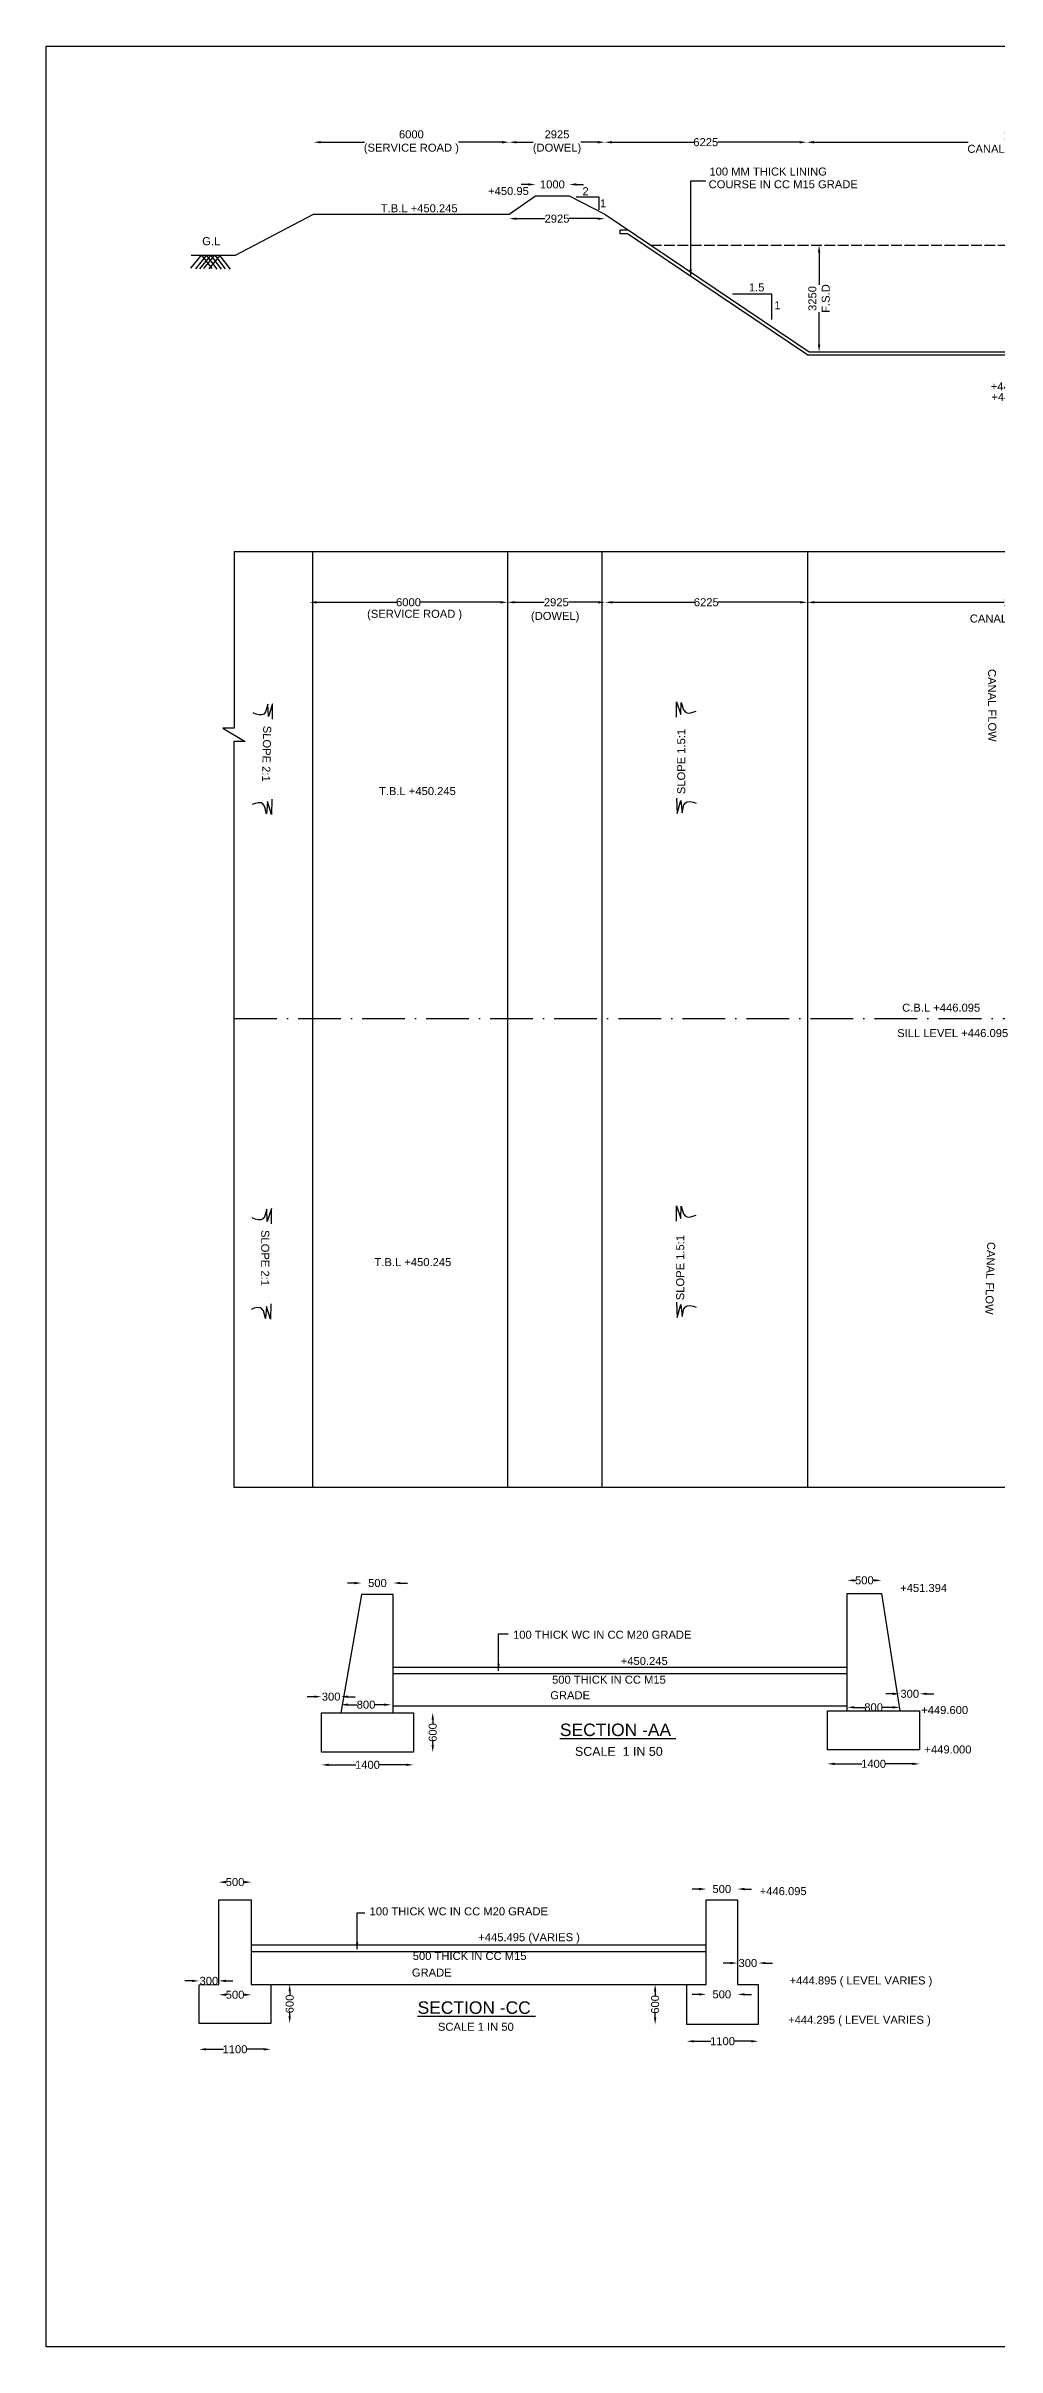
# Model space of a CAD drawing. Header units: millimetres. Extents: x 5124 to 2149775, y 2311 to 45661878.
# Drawn here: x 2069937 to 2096658, y 45597169 to 45661878 of the extents above; entities that cross this region are included whole.
import ezdxf

# ---------------------------------------------------------------- set-up
doc = ezdxf.new("R2010")
doc.units = ezdxf.units.MM
doc.header["$MEASUREMENT"] = 0
doc.linetypes.add('ACAD_ISO02W100', pattern=[15, 12, -3])
doc.linetypes.add('ACAD_ISO10W100', pattern=[18, 12, -3, 0, -3])
for name, color, linetype in [('DIMENSIONS', 7, 'Continuous'), ('DRAWING', 2, 'Continuous'), ('TEXT', 7, 'Continuous')]:
    doc.layers.add(name, color=color, linetype=linetype)
doc.styles.get("Standard").update_dxf_attribs({"font": 'arial.ttf', "height": 225})
doc.dimstyles.get("Standard").update_dxf_attribs({"dimtxt": 225, "dimasz": 200, "dimexe": 0.18, "dimexo": 0.0625, "dimgap": 0.09, "dimtad": 0, "dimdec": 0, "dimzin": 0, "dimdsep": 46, "dimtxsty": 'Standard', "dimcen": 0.09, "dimse1": 1, "dimse2": 1, "dimadec": 0, "dimazin": 0, "dimtfac": 1, "dimtdec": 0, "dimtofl": 0, "dimtmove": 0, "dimatfit": 3, "dimfxl": 1, "dimtolj": 1, "dimtzin": 0, "dimarcsym": 0})

# ---------------------------------------------------------------- blocks, each defined once
blk = doc.blocks.new('*D54')
at = {"layer": 'Defpoints', "color": 0, "transparency": 16777216}
for p in [(2082951, 45659173), (2077455, 45657150), (2082951, 45657150)]:
    blk.add_point(p, dxfattribs=at)
at = {"layer": 'DIMENSIONS', "color": 0, "lineweight": -2, "transparency": 16777216}
for p, q in [((2077655, 45659173), (2078882, 45659173)), ((2082751, 45659173), (2081524, 45659173))]:
    blk.add_line(p, q, dxfattribs=at)
at = {"layer": 'DIMENSIONS', "color": 0, "transparency": 16777216}
for points in [[(2077655, 45659206), (2077655, 45659139), (2077455, 45659173)], [(2082751, 45659206), (2082751, 45659139), (2082951, 45659173)]]:
    blk.add_solid(points, dxfattribs=at)
at = {"layer": 'DIMENSIONS', "color": 0, "transparency": 16777216, "insert": (2080203, 45659173), "char_height": 225, "attachment_point": 5}
blk.add_mtext('\\A1;6000\\P(SERVICE ROAD )', dxfattribs=at)
blk = doc.blocks.new('*D55')
at = {"layer": 'Defpoints', "color": 0, "transparency": 16777216}
for p in [(2085639, 45659173), (2082951, 45657150), (2085639, 45657152)]:
    blk.add_point(p, dxfattribs=at)
at = {"layer": 'DIMENSIONS', "color": 0, "lineweight": -2, "transparency": 16777216}
for p, q in [((2083151, 45659173), (2083629, 45659173)), ((2085439, 45659173), (2084961, 45659173))]:
    blk.add_line(p, q, dxfattribs=at)
at = {"layer": 'DIMENSIONS', "color": 0, "transparency": 16777216}
for points in [[(2083151, 45659206), (2083151, 45659139), (2082951, 45659173)], [(2085439, 45659206), (2085439, 45659139), (2085639, 45659173)]]:
    blk.add_solid(points, dxfattribs=at)
at = {"layer": 'DIMENSIONS', "color": 0, "transparency": 16777216, "insert": (2084295, 45659173), "char_height": 225, "attachment_point": 5}
blk.add_mtext('\\A1;2925\\P(DOWEL) ', dxfattribs=at)
blk = doc.blocks.new('*D56')
at = {"layer": 'Defpoints', "color": 0, "transparency": 16777216}
for p in [(2085639, 45659173), (2091314, 45659173), (2091314, 45659173)]:
    blk.add_point(p, dxfattribs=at)
at = {"layer": 'DIMENSIONS', "color": 0, "lineweight": -2, "transparency": 16777216}
for p, q in [((2085839, 45659173), (2088139, 45659173)), ((2091114, 45659173), (2088814, 45659173))]:
    blk.add_line(p, q, dxfattribs=at)
at = {"layer": 'DIMENSIONS', "color": 0, "transparency": 16777216}
for points in [[(2085839, 45659206), (2085839, 45659139), (2085639, 45659173)], [(2091114, 45659206), (2091114, 45659139), (2091314, 45659173)]]:
    blk.add_solid(points, dxfattribs=at)
at = {"layer": 'DIMENSIONS', "color": 0, "transparency": 16777216, "insert": (2088476, 45659173), "char_height": 225, "attachment_point": 5}
blk.add_mtext('\\A1;6225', dxfattribs=at)
blk = doc.blocks.new('*D57')
at = {"layer": 'Defpoints', "color": 0, "transparency": 16777216}
for p in [(2091314, 45659173), (2103239, 45659173), (2103239, 45659173)]:
    blk.add_point(p, dxfattribs=at)
at = {"layer": 'DIMENSIONS', "color": 0, "lineweight": -2, "transparency": 16777216}
for p, q in [((2091514, 45659173), (2095848, 45659173)), ((2103039, 45659173), (2098706, 45659173))]:
    blk.add_line(p, q, dxfattribs=at)
at = {"layer": 'DIMENSIONS', "color": 0, "transparency": 16777216}
for points in [[(2091514, 45659206), (2091514, 45659139), (2091314, 45659173)], [(2103039, 45659206), (2103039, 45659139), (2103239, 45659173)]]:
    blk.add_solid(points, dxfattribs=at)
at = {"layer": 'DIMENSIONS', "color": 0, "transparency": 16777216, "insert": (2097277, 45659173), "char_height": 225, "attachment_point": 5}
blk.add_mtext('\\A1;13000 \\PCANAL BED WIDTH ', dxfattribs=at)
blk = doc.blocks.new('*D63')
at = {"layer": 'Defpoints', "color": 0, "transparency": 16777216}
for p in [(2084638, 45657985), (2083692, 45657661), (2084638, 45657661)]:
    blk.add_point(p, dxfattribs=at)
at = {"layer": 'DIMENSIONS', "color": 0, "lineweight": -2, "transparency": 16777216}
for p, q in [((2083492, 45657985), (2083292, 45657985)), ((2084838, 45657985), (2085038, 45657985))]:
    blk.add_line(p, q, dxfattribs=at)
at = {"layer": 'DIMENSIONS', "color": 0, "transparency": 16777216}
for points in [[(2083492, 45658018), (2083492, 45657952), (2083692, 45657985)], [(2084838, 45658018), (2084838, 45657952), (2084638, 45657985)]]:
    blk.add_solid(points, dxfattribs=at)
at = {"layer": 'DIMENSIONS', "color": 0, "transparency": 16777216, "insert": (2084165, 45657985), "char_height": 225, "attachment_point": 5}
blk.add_mtext('\\A1;1000', dxfattribs=at)
blk = doc.blocks.new('*D64')
at = {"layer": 'Defpoints', "color": 0, "transparency": 16777216}
for p in [(2082951, 45657150), (2085639, 45657152), (2085639, 45657023)]:
    blk.add_point(p, dxfattribs=at)
at = {"layer": 'DIMENSIONS', "color": 0, "lineweight": -2, "transparency": 16777216}
for p, q in [((2083151, 45657023), (2083956, 45657023)), ((2085439, 45657023), (2084633, 45657023))]:
    blk.add_line(p, q, dxfattribs=at)
at = {"layer": 'DIMENSIONS', "color": 0, "transparency": 16777216}
for points in [[(2083151, 45657056), (2083151, 45656989), (2082951, 45657023)], [(2085439, 45657056), (2085439, 45656989), (2085639, 45657023)]]:
    blk.add_solid(points, dxfattribs=at)
at = {"layer": 'DIMENSIONS', "color": 0, "transparency": 16777216, "insert": (2084295, 45657023), "char_height": 225, "attachment_point": 5}
blk.add_mtext('\\A1;2925', dxfattribs=at)
blk = doc.blocks.new('*D65')
at = {"layer": 'Defpoints', "color": 0, "transparency": 16777216}
for p in [(2091714, 45656279), (2091660, 45653278), (2091714, 45653278)]:
    blk.add_point(p, dxfattribs=at)
at = {"layer": 'DIMENSIONS', "color": 0, "lineweight": -2, "transparency": 16777216}
for p, q in [((2091660, 45656079), (2091660, 45655159)), ((2091660, 45653478), (2091660, 45654398))]:
    blk.add_line(p, q, dxfattribs=at)
at = {"layer": 'DIMENSIONS', "color": 0, "transparency": 16777216}
for points in [[(2091626, 45656079), (2091693, 45656079), (2091660, 45656279)], [(2091626, 45653478), (2091693, 45653478), (2091660, 45653278)]]:
    blk.add_solid(points, dxfattribs=at)
at = {"layer": 'DIMENSIONS', "color": 0, "transparency": 16777216, "insert": (2091660, 45654778), "char_height": 225, "attachment_point": 5, "rotation": 90}
blk.add_mtext('\\A1;3250\\PF.S.D ', dxfattribs=at)
blk = doc.blocks.new('*D74')
at = {"layer": 'Defpoints', "color": 0, "transparency": 16777216}
for p in [(2077338, 45646027), (2082905, 45646234), (2082905, 45646027)]:
    blk.add_point(p, dxfattribs=at)
at = {"layer": 'DIMENSIONS', "color": 0, "lineweight": -2, "transparency": 16777216}
for p, q in [((2077538, 45646234), (2079785, 45646234)), ((2082705, 45646234), (2080458, 45646234))]:
    blk.add_line(p, q, dxfattribs=at)
at = {"layer": 'DIMENSIONS', "color": 0, "transparency": 16777216}
for points in [[(2077538, 45646267), (2077538, 45646200), (2077338, 45646234)], [(2082705, 45646267), (2082705, 45646200), (2082905, 45646234)]]:
    blk.add_solid(points, dxfattribs=at)
at = {"layer": 'DIMENSIONS', "color": 0, "transparency": 16777216, "insert": (2080122, 45646234), "char_height": 225, "attachment_point": 5}
blk.add_mtext('\\A1;6000', dxfattribs=at)
blk = doc.blocks.new('*D75')
at = {"layer": 'Defpoints', "color": 0, "transparency": 16777216}
for p in [(2082905, 45646234), (2085646, 45646234), (2085646, 45646234)]:
    blk.add_point(p, dxfattribs=at)
at = {"layer": 'DIMENSIONS', "color": 0, "lineweight": -2, "transparency": 16777216}
for p, q in [((2083105, 45646234), (2083937, 45646234)), ((2085446, 45646234), (2084615, 45646234))]:
    blk.add_line(p, q, dxfattribs=at)
at = {"layer": 'DIMENSIONS', "color": 0, "transparency": 16777216}
for points in [[(2083105, 45646267), (2083105, 45646200), (2082905, 45646234)], [(2085446, 45646267), (2085446, 45646200), (2085646, 45646234)]]:
    blk.add_solid(points, dxfattribs=at)
at = {"layer": 'DIMENSIONS', "color": 0, "transparency": 16777216, "insert": (2084276, 45646234), "char_height": 225, "attachment_point": 5}
blk.add_mtext('\\A1;2925', dxfattribs=at)
blk = doc.blocks.new('*D76')
at = {"layer": 'Defpoints', "color": 0, "transparency": 16777216}
for p in [(2085646, 45646234), (2091333, 45646234), (2091333, 45646234)]:
    blk.add_point(p, dxfattribs=at)
at = {"layer": 'DIMENSIONS', "color": 0, "lineweight": -2, "transparency": 16777216}
for p, q in [((2085846, 45646234), (2088152, 45646234)), ((2091133, 45646234), (2088827, 45646234))]:
    blk.add_line(p, q, dxfattribs=at)
at = {"layer": 'DIMENSIONS', "color": 0, "transparency": 16777216}
for points in [[(2085846, 45646267), (2085846, 45646200), (2085646, 45646234)], [(2091133, 45646267), (2091133, 45646200), (2091333, 45646234)]]:
    blk.add_solid(points, dxfattribs=at)
at = {"layer": 'DIMENSIONS', "color": 0, "transparency": 16777216, "insert": (2088490, 45646234), "char_height": 225, "attachment_point": 5}
blk.add_mtext('\\A1;6225', dxfattribs=at)
blk = doc.blocks.new('*D77')
at = {"layer": 'Defpoints', "color": 0, "transparency": 16777216}
for p in [(2091333, 45646234), (2103223, 45646234), (2103223, 45646234)]:
    blk.add_point(p, dxfattribs=at)
at = {"layer": 'DIMENSIONS', "color": 0, "lineweight": -2, "transparency": 16777216}
for p, q in [((2091533, 45646234), (2096865, 45646234)), ((2103023, 45646234), (2097690, 45646234))]:
    blk.add_line(p, q, dxfattribs=at)
at = {"layer": 'DIMENSIONS', "color": 0, "transparency": 16777216}
for points in [[(2091533, 45646267), (2091533, 45646200), (2091333, 45646234)], [(2103023, 45646267), (2103023, 45646200), (2103223, 45646234)]]:
    blk.add_solid(points, dxfattribs=at)
at = {"layer": 'DIMENSIONS', "color": 0, "transparency": 16777216, "insert": (2097278, 45646234), "char_height": 225, "attachment_point": 5}
blk.add_mtext('\\A1;13000', dxfattribs=at)
blk = doc.blocks.new('*D87')
at = {"layer": 'Defpoints', "color": 0, "transparency": 16777216}
for p in [(2079695, 45618653), (2078804, 45618328), (2079695, 45618328)]:
    blk.add_point(p, dxfattribs=at)
at = {"layer": 'DIMENSIONS', "color": 0, "lineweight": -2, "transparency": 16777216}
for p, q in [((2078604, 45618653), (2078404, 45618653)), ((2079895, 45618653), (2080095, 45618653))]:
    blk.add_line(p, q, dxfattribs=at)
at = {"layer": 'DIMENSIONS', "color": 0, "transparency": 16777216}
for points in [[(2078604, 45618686), (2078604, 45618619), (2078804, 45618653)], [(2079895, 45618686), (2079895, 45618619), (2079695, 45618653)]]:
    blk.add_solid(points, dxfattribs=at)
at = {"layer": 'DIMENSIONS', "color": 0, "transparency": 16777216, "insert": (2079250, 45618653), "char_height": 225, "attachment_point": 5}
blk.add_mtext('\\A1;500', dxfattribs=at)
blk = doc.blocks.new('*D88')
at = {"layer": 'Defpoints', "color": 0, "transparency": 16777216}
for p in [(2078220, 45615457), (2077676, 45615006), (2078220, 45615006)]:
    blk.add_point(p, dxfattribs=at)
at = {"layer": 'DIMENSIONS', "color": 0, "lineweight": -2, "transparency": 16777216}
for p, q in [((2077476, 45615457), (2077276, 45615457)), ((2078420, 45615457), (2078620, 45615457))]:
    blk.add_line(p, q, dxfattribs=at)
at = {"layer": 'DIMENSIONS', "color": 0, "transparency": 16777216}
for points in [[(2077476, 45615490), (2077476, 45615424), (2077676, 45615457)], [(2078420, 45615490), (2078420, 45615424), (2078220, 45615457)]]:
    blk.add_solid(points, dxfattribs=at)
at = {"layer": 'DIMENSIONS', "color": 0, "transparency": 16777216, "insert": (2077948, 45615457), "char_height": 225, "attachment_point": 5}
blk.add_mtext('\\A1;300', dxfattribs=at)
blk = doc.blocks.new('*D89')
at = {"layer": 'Defpoints', "color": 0, "transparency": 16777216}
for p in [(2079638, 45615231), (2078220, 45615006), (2079638, 45615006)]:
    blk.add_point(p, dxfattribs=at)
at = {"layer": 'DIMENSIONS', "color": 0, "lineweight": -2, "transparency": 16777216}
for p, q in [((2078420, 45615231), (2078681, 45615231)), ((2079438, 45615231), (2079177, 45615231))]:
    blk.add_line(p, q, dxfattribs=at)
at = {"layer": 'DIMENSIONS', "color": 0, "transparency": 16777216}
for points in [[(2078420, 45615264), (2078420, 45615198), (2078220, 45615231)], [(2079438, 45615264), (2079438, 45615198), (2079638, 45615231)]]:
    blk.add_solid(points, dxfattribs=at)
at = {"layer": 'DIMENSIONS', "color": 0, "transparency": 16777216, "insert": (2078929, 45615231), "char_height": 225, "attachment_point": 5}
blk.add_mtext('\\A1;800', dxfattribs=at)
blk = doc.blocks.new('*D90')
at = {"layer": 'Defpoints', "color": 0, "transparency": 16777216}
for p in [(2080261, 45615006), (2080261, 45613894), (2080803, 45613894)]:
    blk.add_point(p, dxfattribs=at)
at = {"layer": 'DIMENSIONS', "color": 0, "lineweight": -2, "transparency": 16777216}
for p, q in [((2080803, 45614806), (2080803, 45614699)), ((2080803, 45614094), (2080803, 45614201))]:
    blk.add_line(p, q, dxfattribs=at)
at = {"layer": 'DIMENSIONS', "color": 0, "transparency": 16777216}
for points in [[(2080770, 45614806), (2080837, 45614806), (2080803, 45615006)], [(2080770, 45614094), (2080837, 45614094), (2080803, 45613894)]]:
    blk.add_solid(points, dxfattribs=at)
at = {"layer": 'DIMENSIONS', "color": 0, "transparency": 16777216, "insert": (2080803, 45614450), "char_height": 225, "attachment_point": 5, "rotation": 90}
blk.add_mtext('\\A1;600', dxfattribs=at)
blk = doc.blocks.new('*D91')
at = {"layer": 'Defpoints', "color": 0, "transparency": 16777216}
for p in [(2077676, 45613894), (2080261, 45613894), (2080261, 45613540)]:
    blk.add_point(p, dxfattribs=at)
at = {"layer": 'DIMENSIONS', "color": 0, "lineweight": -2, "transparency": 16777216}
for p, q in [((2077876, 45613540), (2078644, 45613540)), ((2080061, 45613540), (2079294, 45613540))]:
    blk.add_line(p, q, dxfattribs=at)
at = {"layer": 'DIMENSIONS', "color": 0, "transparency": 16777216}
for points in [[(2077876, 45613573), (2077876, 45613507), (2077676, 45613540)], [(2080061, 45613573), (2080061, 45613507), (2080261, 45613540)]]:
    blk.add_solid(points, dxfattribs=at)
at = {"layer": 'DIMENSIONS', "color": 0, "transparency": 16777216, "insert": (2078969, 45613540), "char_height": 225, "attachment_point": 5}
blk.add_mtext('\\A1;1400', dxfattribs=at)
blk = doc.blocks.new('*D92')
at = {"layer": 'Defpoints', "color": 0, "transparency": 16777216}
for p in [(2093411, 45618728), (2092453, 45618362), (2093411, 45618362)]:
    blk.add_point(p, dxfattribs=at)
at = {"layer": 'DIMENSIONS', "color": 0, "lineweight": -2, "transparency": 16777216}
for p, q in [((2092653, 45618728), (2092684, 45618728)), ((2093211, 45618728), (2093180, 45618728))]:
    blk.add_line(p, q, dxfattribs=at)
at = {"layer": 'DIMENSIONS', "color": 0, "transparency": 16777216}
for points in [[(2092653, 45618761), (2092653, 45618695), (2092453, 45618728)], [(2093211, 45618761), (2093211, 45618695), (2093411, 45618728)]]:
    blk.add_solid(points, dxfattribs=at)
at = {"layer": 'DIMENSIONS', "color": 0, "transparency": 16777216, "insert": (2092932, 45618728), "char_height": 225, "attachment_point": 5}
blk.add_mtext('\\A1;500', dxfattribs=at)
blk = doc.blocks.new('*D93')
at = {"layer": 'Defpoints', "color": 0, "transparency": 16777216}
for p in [(2092453, 45615060), (2093931, 45615157), (2093931, 45615060)]:
    blk.add_point(p, dxfattribs=at)
at = {"layer": 'DIMENSIONS', "color": 0, "lineweight": -2, "transparency": 16777216}
for p, q in [((2092653, 45615157), (2092943, 45615157)), ((2093731, 45615157), (2093440, 45615157))]:
    blk.add_line(p, q, dxfattribs=at)
at = {"layer": 'DIMENSIONS', "color": 0, "transparency": 16777216}
for points in [[(2092653, 45615190), (2092653, 45615124), (2092453, 45615157)], [(2093731, 45615190), (2093731, 45615124), (2093931, 45615157)]]:
    blk.add_solid(points, dxfattribs=at)
at = {"layer": 'DIMENSIONS', "color": 0, "transparency": 16777216, "insert": (2093192, 45615157), "char_height": 225, "attachment_point": 5}
blk.add_mtext('\\A1;800', dxfattribs=at)
blk = doc.blocks.new('*D94')
at = {"layer": 'Defpoints', "color": 0, "transparency": 16777216}
for p in [(2094484, 45615537), (2093931, 45615060), (2094484, 45615060)]:
    blk.add_point(p, dxfattribs=at)
at = {"layer": 'DIMENSIONS', "color": 0, "lineweight": -2, "transparency": 16777216}
for p, q in [((2093731, 45615537), (2093531, 45615537)), ((2094684, 45615537), (2094884, 45615537))]:
    blk.add_line(p, q, dxfattribs=at)
at = {"layer": 'DIMENSIONS', "color": 0, "transparency": 16777216}
for points in [[(2093731, 45615570), (2093731, 45615504), (2093931, 45615537)], [(2094684, 45615570), (2094684, 45615504), (2094484, 45615537)]]:
    blk.add_solid(points, dxfattribs=at)
at = {"layer": 'DIMENSIONS', "color": 0, "transparency": 16777216, "insert": (2094207, 45615537), "char_height": 225, "attachment_point": 5}
blk.add_mtext('\\A1;300', dxfattribs=at)
blk = doc.blocks.new('*D95')
at = {"layer": 'Defpoints', "color": 0, "transparency": 16777216}
for p in [(2091897, 45613961), (2094484, 45613961), (2094484, 45613567)]:
    blk.add_point(p, dxfattribs=at)
at = {"layer": 'DIMENSIONS', "color": 0, "lineweight": -2, "transparency": 16777216}
for p, q in [((2092097, 45613567), (2092865, 45613567)), ((2094284, 45613567), (2093516, 45613567))]:
    blk.add_line(p, q, dxfattribs=at)
at = {"layer": 'DIMENSIONS', "color": 0, "transparency": 16777216}
for points in [[(2092097, 45613601), (2092097, 45613534), (2091897, 45613567)], [(2094284, 45613601), (2094284, 45613534), (2094484, 45613567)]]:
    blk.add_solid(points, dxfattribs=at)
at = {"layer": 'DIMENSIONS', "color": 0, "transparency": 16777216, "insert": (2093191, 45613567), "char_height": 225, "attachment_point": 5}
blk.add_mtext('\\A1;1400', dxfattribs=at)
blk = doc.blocks.new('*D105')
at = {"layer": 'Defpoints', "color": 0, "transparency": 16777216}
for p in [(2075705, 45610242), (2074790, 45609748), (2075705, 45609748)]:
    blk.add_point(p, dxfattribs=at)
at = {"layer": 'DIMENSIONS', "color": 0, "lineweight": -2, "transparency": 16777216}
for p, q in [((2074990, 45610242), (2075000, 45610242)), ((2075505, 45610242), (2075496, 45610242))]:
    blk.add_line(p, q, dxfattribs=at)
at = {"layer": 'DIMENSIONS', "color": 0, "transparency": 16777216}
for points in [[(2074990, 45610275), (2074990, 45610209), (2074790, 45610242)], [(2075505, 45610275), (2075505, 45610209), (2075705, 45610242)]]:
    blk.add_solid(points, dxfattribs=at)
at = {"layer": 'DIMENSIONS', "color": 0, "transparency": 16777216, "insert": (2075248, 45610242), "char_height": 225, "attachment_point": 5}
blk.add_mtext('\\A1;500', dxfattribs=at)
blk = doc.blocks.new('*D106')
at = {"layer": 'Defpoints', "color": 0, "transparency": 16777216}
for p in [(2074236, 45607464), (2074236, 45607355), (2074790, 45607360)]:
    blk.add_point(p, dxfattribs=at)
at = {"layer": 'DIMENSIONS', "color": 0, "lineweight": -2, "transparency": 16777216}
for p, q in [((2074036, 45607464), (2073836, 45607464)), ((2074990, 45607464), (2075190, 45607464))]:
    blk.add_line(p, q, dxfattribs=at)
at = {"layer": 'DIMENSIONS', "color": 0, "transparency": 16777216}
for points in [[(2074036, 45607497), (2074036, 45607431), (2074236, 45607464)], [(2074990, 45607497), (2074990, 45607431), (2074790, 45607464)]]:
    blk.add_solid(points, dxfattribs=at)
at = {"layer": 'DIMENSIONS', "color": 0, "transparency": 16777216, "insert": (2074513, 45607464), "char_height": 225, "attachment_point": 5}
blk.add_mtext('\\A1;300', dxfattribs=at)
blk = doc.blocks.new('*D107')
at = {"layer": 'Defpoints', "color": 0, "transparency": 16777216}
for p in [(2074790, 45607360), (2075705, 45607360), (2075705, 45607074)]:
    blk.add_point(p, dxfattribs=at)
at = {"layer": 'DIMENSIONS', "color": 0, "lineweight": -2, "transparency": 16777216}
for p, q in [((2074990, 45607074), (2075000, 45607074)), ((2075505, 45607074), (2075496, 45607074))]:
    blk.add_line(p, q, dxfattribs=at)
at = {"layer": 'DIMENSIONS', "color": 0, "transparency": 16777216}
for points in [[(2074990, 45607107), (2074990, 45607041), (2074790, 45607074)], [(2075505, 45607107), (2075505, 45607041), (2075705, 45607074)]]:
    blk.add_solid(points, dxfattribs=at)
at = {"layer": 'DIMENSIONS', "color": 0, "transparency": 16777216, "insert": (2075248, 45607074), "char_height": 225, "attachment_point": 5}
blk.add_mtext('\\A1;500', dxfattribs=at)
blk = doc.blocks.new('*D108')
at = {"layer": 'Defpoints', "color": 0, "transparency": 16777216}
for p in [(2076256, 45607367), (2076783, 45607367), (2076256, 45606268)]:
    blk.add_point(p, dxfattribs=at)
at = {"layer": 'DIMENSIONS', "color": 0, "lineweight": -2, "transparency": 16777216}
for p, q in [((2076783, 45607167), (2076783, 45607066)), ((2076783, 45606468), (2076783, 45606569))]:
    blk.add_line(p, q, dxfattribs=at)
at = {"layer": 'DIMENSIONS', "color": 0, "transparency": 16777216}
for points in [[(2076749, 45607167), (2076816, 45607167), (2076783, 45607367)], [(2076749, 45606468), (2076816, 45606468), (2076783, 45606268)]]:
    blk.add_solid(points, dxfattribs=at)
at = {"layer": 'DIMENSIONS', "color": 0, "transparency": 16777216, "insert": (2076783, 45606817), "char_height": 225, "attachment_point": 5, "rotation": 90}
blk.add_mtext('\\A1;600', dxfattribs=at)
blk = doc.blocks.new('*D109')
at = {"layer": 'Defpoints', "color": 0, "transparency": 16777216}
for p in [(2074236, 45606268), (2076256, 45606268), (2076256, 45605540)]:
    blk.add_point(p, dxfattribs=at)
at = {"layer": 'DIMENSIONS', "color": 0, "lineweight": -2, "transparency": 16777216}
for p, q in [((2074436, 45605540), (2074921, 45605540)), ((2076056, 45605540), (2075571, 45605540))]:
    blk.add_line(p, q, dxfattribs=at)
at = {"layer": 'DIMENSIONS', "color": 0, "transparency": 16777216}
for points in [[(2074436, 45605573), (2074436, 45605507), (2074236, 45605540)], [(2076056, 45605573), (2076056, 45605507), (2076256, 45605540)]]:
    blk.add_solid(points, dxfattribs=at)
at = {"layer": 'DIMENSIONS', "color": 0, "transparency": 16777216, "insert": (2075246, 45605540), "char_height": 225, "attachment_point": 5}
blk.add_mtext('\\A1;1100', dxfattribs=at)
blk = doc.blocks.new('*D110')
at = {"layer": 'Defpoints', "color": 0, "transparency": 16777216}
for p in [(2087940, 45607367), (2087053, 45606239), (2087940, 45606239)]:
    blk.add_point(p, dxfattribs=at)
at = {"layer": 'DIMENSIONS', "color": 0, "lineweight": -2, "transparency": 16777216}
for p, q in [((2087053, 45607167), (2087053, 45607052)), ((2087053, 45606439), (2087053, 45606554))]:
    blk.add_line(p, q, dxfattribs=at)
at = {"layer": 'DIMENSIONS', "color": 0, "transparency": 16777216}
for points in [[(2087019, 45607167), (2087086, 45607167), (2087053, 45607367)], [(2087019, 45606439), (2087086, 45606439), (2087053, 45606239)]]:
    blk.add_solid(points, dxfattribs=at)
at = {"layer": 'DIMENSIONS', "color": 0, "transparency": 16777216, "insert": (2087053, 45606803), "char_height": 225, "attachment_point": 5, "rotation": 90}
blk.add_mtext('\\A1;600', dxfattribs=at)
blk = doc.blocks.new('*D111')
at = {"layer": 'Defpoints', "color": 0, "transparency": 16777216}
for p in [(2088489, 45607367), (2089364, 45607367), (2089364, 45607085)]:
    blk.add_point(p, dxfattribs=at)
at = {"layer": 'DIMENSIONS', "color": 0, "lineweight": -2, "transparency": 16777216}
for p, q in [((2088289, 45607085), (2088089, 45607085)), ((2089564, 45607085), (2089764, 45607085))]:
    blk.add_line(p, q, dxfattribs=at)
at = {"layer": 'DIMENSIONS', "color": 0, "transparency": 16777216}
for points in [[(2088289, 45607118), (2088289, 45607052), (2088489, 45607085)], [(2089564, 45607118), (2089564, 45607052), (2089364, 45607085)]]:
    blk.add_solid(points, dxfattribs=at)
at = {"layer": 'DIMENSIONS', "color": 0, "transparency": 16777216, "insert": (2088926, 45607085), "char_height": 225, "attachment_point": 5}
blk.add_mtext('\\A1;500', dxfattribs=at)
blk = doc.blocks.new('*D112')
at = {"layer": 'Defpoints', "color": 0, "transparency": 16777216}
for p in [(2087940, 45606239), (2089952, 45606239), (2089952, 45605766)]:
    blk.add_point(p, dxfattribs=at)
at = {"layer": 'DIMENSIONS', "color": 0, "lineweight": -2, "transparency": 16777216}
for p, q in [((2088140, 45605766), (2088620, 45605766)), ((2089752, 45605766), (2089271, 45605766))]:
    blk.add_line(p, q, dxfattribs=at)
at = {"layer": 'DIMENSIONS', "color": 0, "transparency": 16777216}
for points in [[(2088140, 45605799), (2088140, 45605733), (2087940, 45605766)], [(2089752, 45605799), (2089752, 45605733), (2089952, 45605766)]]:
    blk.add_solid(points, dxfattribs=at)
at = {"layer": 'DIMENSIONS', "color": 0, "transparency": 16777216, "insert": (2088946, 45605766), "char_height": 225, "attachment_point": 5}
blk.add_mtext('\\A1;1100', dxfattribs=at)
blk = doc.blocks.new('*D113')
at = {"layer": 'Defpoints', "color": 0, "transparency": 16777216}
for p in [(2089952, 45607966), (2089364, 45607367), (2089952, 45607367)]:
    blk.add_point(p, dxfattribs=at)
at = {"layer": 'DIMENSIONS', "color": 0, "lineweight": -2, "transparency": 16777216}
for p, q in [((2089164, 45607966), (2088964, 45607966)), ((2090152, 45607966), (2090352, 45607966))]:
    blk.add_line(p, q, dxfattribs=at)
at = {"layer": 'DIMENSIONS', "color": 0, "transparency": 16777216}
for points in [[(2089164, 45607999), (2089164, 45607933), (2089364, 45607966)], [(2090152, 45607999), (2090152, 45607933), (2089952, 45607966)]]:
    blk.add_solid(points, dxfattribs=at)
at = {"layer": 'DIMENSIONS', "color": 0, "transparency": 16777216, "insert": (2089658, 45607966), "char_height": 225, "attachment_point": 5}
blk.add_mtext('\\A1;300', dxfattribs=at)
blk = doc.blocks.new('*D114')
at = {"layer": 'Defpoints', "color": 0, "transparency": 16777216}
for p in [(2089364, 45610047), (2088489, 45609748), (2089364, 45609748)]:
    blk.add_point(p, dxfattribs=at)
at = {"layer": 'DIMENSIONS', "color": 0, "lineweight": -2, "transparency": 16777216}
for p, q in [((2088289, 45610047), (2088089, 45610047)), ((2089564, 45610047), (2089764, 45610047))]:
    blk.add_line(p, q, dxfattribs=at)
at = {"layer": 'DIMENSIONS', "color": 0, "transparency": 16777216}
for points in [[(2088289, 45610080), (2088289, 45610013), (2088489, 45610047)], [(2089564, 45610080), (2089564, 45610013), (2089364, 45610047)]]:
    blk.add_solid(points, dxfattribs=at)
at = {"layer": 'DIMENSIONS', "color": 0, "transparency": 16777216, "insert": (2088926, 45610047), "char_height": 225, "attachment_point": 5}
blk.add_mtext('\\A1;500', dxfattribs=at)

msp = doc.modelspace()

# ---------------------------------------------------------------- linework, layer by layer
at = {"layer": 'DIMENSIONS', "color": 0}
for points in [[(2084830, 45657634.4), (2085467.4, 45657634.4), (2085467.4, 45657274)], [(2074004.1, 45655628.1), (2074309.4, 45655997.2), (2074599.9, 45655619.1)], [(2074142.7, 45655613.4), (2074448, 45655982.5), (2074738.5, 45655604.4)], [(2074260, 45655614.7), (2074565.3, 45655983.9), (2074855.8, 45655605.8)], [(2074373.3, 45655625.4), (2074678.6, 45655994.5), (2074969.1, 45655616.4)], [(2074518.5, 45655609.4), (2074823.8, 45655978.5), (2075114.4, 45655600.5)], [(2089224.3, 45654912.8), (2090319.3, 45654912.8), (2090319.3, 45654189.2)]]:
    msp.add_lwpolyline(points, dxfattribs=at)
at = {"layer": 'DRAWING', "color": 0}
for points in [[(2069937.3, 45661878.3), (2149622.7, 45661878.3), (2149622.7, 45597168.6), (2069937.3, 45597168.6)], [(2077675.9, 45615005.7), (2080261.4, 45615005.7), (2080261.4, 45613894.2), (2077675.9, 45613894.2)], [(2091897.4, 45615059.9), (2094483.6, 45615059.9), (2094483.6, 45613960.7), (2091897.4, 45613960.7)]]:
    msp.add_lwpolyline(points, close=True, dxfattribs=at)
for points in [[(2074015.6, 45655995), (2075257.9, 45655995), (2077454.6, 45657149.8), (2082950.7, 45657149.8), (2083691.7, 45657660.9), (2084638, 45657660.9), (2085638.6, 45657152.3), (2091377.5, 45653278.2), (2098394.6, 45653278.2), (2099463.6, 45652733.1), (2103426.9, 45652733.1), (2112984.9, 45657551.4), (2113511.1, 45657551.4), (2113882.9, 45657177.8), (2127083.8, 45657177.8)], [(2086303.3, 45656703.6), (2086064.4, 45656703.6), (2086064.4, 45656606.7), (2086271.9, 45656606.7), (2091344.7, 45653189.1), (2098362.8, 45653189.1), (2099454.7, 45652629.1), (2103452.8, 45652629.1), (2113018.4, 45657451.1), (2113462.8, 45657451.1), (2113861, 45657073.6), (2116932.6, 45657073.6)], [(2075222.6, 45647665.8), (2075222.6, 45642698.7), (2074901.6, 45642698.7), (2075529.1, 45642318.8), (2075218.1, 45642318.8), (2075218.1, 45621347.7)], [(2075218.1, 45621347.7), (2126876.9, 45621347.7), (2126876.9, 45630160.9), (2126585.4, 45630160.9), (2127236.5, 45630483.1), (2126876.9, 45630483.1), (2126876.9, 45642315.6), (2126666.1, 45642315.6), (2127227.5, 45642646.9), (2126876.9, 45642646.9), (2126876.9, 45647665.8)], [(2075222.6, 45647665.8), (2126876.9, 45647665.8)], [(2077429.1, 45647665.8), (2077429.1, 45621347.7)], [(2082905.5, 45647665.8), (2082905.5, 45621347.7)], [(2085555, 45647665.8), (2085555, 45621347.7)], [(2091333.2, 45647665.8), (2091333.2, 45621347.7)], [(2076303.9, 45642950.1), (2076303.9, 45643382.6), (2076183.5, 45643021.7), (2076168.4, 45643365.7), (2076102.5, 45643151.4), (2076053.6, 45643091.2), (2076004.7, 45643066.8), (2075925.7, 45643064.9), (2075842.9, 45643085.6), (2075754.4, 45643121.3)], [(2087651.7, 45643004.2), (2087651.7, 45643436.7), (2087772.1, 45643075.7), (2087787.1, 45643419.8), (2087853, 45643205.5), (2087901.9, 45643145.3), (2087950.9, 45643120.9), (2088029.9, 45643119), (2088112.7, 45643139.7), (2088201.1, 45643175.4)], [(2076281.8, 45640700.5), (2076269.1, 45640268.2), (2076159.4, 45640632.5), (2076134.2, 45640289.1), (2076074.7, 45640505.3), (2076027.5, 45640566.8), (2075979.3, 45640592.7), (2075900.4, 45640596.9), (2075817, 45640578.7), (2075727.6, 45640545.6)], [(2087651, 45640725.6), (2087674.1, 45640293.7), (2087775.1, 45640660.5), (2087808.5, 45640317.8), (2087862.8, 45640535.3), (2087908.5, 45640598), (2087956, 45640625), (2088034.9, 45640631.1), (2088118.6, 45640614.8), (2088208.9, 45640583.9)], [(2076275.4, 45628751.4), (2076275.4, 45629183.9), (2076154.9, 45628823), (2076139.9, 45629167), (2076074, 45628952.7), (2076025.1, 45628892.5), (2075976.2, 45628868.1), (2075897.1, 45628866.2), (2075814.4, 45628886.9), (2075725.9, 45628922.6)], [(2087651.7, 45628831.4), (2087651.7, 45629263.9), (2087772.1, 45628903), (2087787.1, 45629247), (2087853, 45629032.7), (2087901.9, 45628972.5), (2087950.9, 45628948.1), (2088029.9, 45628946.2), (2088112.7, 45628966.9), (2088201.1, 45629002.6)], [(2076253.3, 45626501.8), (2076240.6, 45626069.5), (2076130.8, 45626433.8), (2076105.6, 45626090.4), (2076046.1, 45626306.5), (2075999, 45626368.1), (2075950.8, 45626394), (2075871.9, 45626398.2), (2075788.5, 45626380), (2075699.1, 45626346.9)], [(2087651, 45626552.8), (2087674.1, 45626120.9), (2087775.1, 45626487.8), (2087808.5, 45626145), (2087862.8, 45626362.5), (2087908.5, 45626425.2), (2087956, 45626452.2), (2088034.9, 45626458.3), (2088118.6, 45626442.1), (2088208.9, 45626411.1)], [(2079695.2, 45615005.7), (2079695.2, 45618327.9), (2078804, 45618327.9), (2078219.9, 45615005.7)], [(2092453, 45615059.9), (2092453, 45618362.5), (2093411.2, 45618362.5), (2093930.6, 45615059.9)], [(2079695.2, 45616286.4), (2092453, 45616286.4)], [(2079695.2, 45616108.7), (2092453, 45616108.7)], [(2079695.2, 45615197.9), (2092453, 45615197.9)], [(2074790.3, 45607359.7), (2074790.3, 45609748.3), (2075705.3, 45609748.3), (2075705.3, 45607366.9), (2076256.3, 45607366.9), (2076256.3, 45606268), (2074235.9, 45606268), (2074235.9, 45607355.2), (2074790.3, 45607362.2)], [(2088488.7, 45607366.9), (2088488.7, 45609748.3), (2089363.8, 45609748.3), (2089363.8, 45607366.9), (2089951.5, 45607366.9), (2089951.5, 45606239.5), (2087939.5, 45606239.5), (2087939.5, 45607366.9)], [(2075705.3, 45608478.2), (2088488.7, 45608478.2)], [(2075705.3, 45608287.7), (2088488.7, 45608287.7)], [(2076256.3, 45607366.9), (2088488.7, 45607366.9)]]:
    msp.add_lwpolyline(points, dxfattribs=at)
at = {"layer": 'DRAWING', "color": 0, "linetype": 'ACAD_ISO02W100', "ltscale": 25}
msp.add_lwpolyline([(2086932.6, 45656278.7), (2107723.5, 45656278.7)], dxfattribs=at)
at = {"layer": 'DRAWING', "color": 0, "linetype": 'ACAD_ISO10W100', "ltscale": 100}
msp.add_lwpolyline([(2075218.1, 45634534), (2126876.9, 45634534)], dxfattribs=at)

# ---------------------------------------------------------------- texts
at = {"layer": 'TEXT', "color": 0}
for s, height, p in [('+450.95', 225, (2082358.4, 45657688.2)), ('2', 225, (2085010.2, 45657682.2)), ('COURSE IN CC M15 GRADE ', 225, (2088556.4, 45657877.6)), ('100 MM THICK LINING ', 225, (2088578.1, 45658235.4)), ('T.B.L +450.245', 225, (2079344.9, 45657202.6)), ('1', 225, (2085503.2, 45657342.5)), ('G.L ', 225, (2074324.8, 45656277)), ('1.5', 225, (2089686.3, 45654978)), ('1', 225, (2090402.9, 45654475.6)), ('+444.895', 225, (2096482.2, 45652192)), ('+444.600', 225, (2096501.8, 45651896.2)), ('(SERVICE ROAD )', 225, (2078958.5, 45645798.2)), ('(DOWEL)', 225, (2083563.5, 45645738.6)), ('CANAL BED WIDTH', 225, (2095895.2, 45645665.6)), ('T.B.L +450.245', 225, (2079293.1, 45640812.3)), ('C.B.L +446.095', 225, (2093994.5, 45634721.8)), ('SILL LEVEL +446.095', 225, (2093854.2, 45634006.6)), ('T.B.L +450.245', 225, (2079166.7, 45627566.1)), ('+451.394', 225, (2093938.4, 45618402)), ('100 THICK WC IN CC M20 GRADE ', 225, (2083059.7, 45617087.3)), ('+450.245', 225, (2086086.6, 45616348.2)), ('500 THICK IN CC M15 ', 225, (2084156.2, 45615822.9)), ('GRADE ', 225, (2084105.5, 45615385.1)), ('+449.600', 225, (2094528.8, 45614969)), ('%%USECTION -AA ', 350, (2084377, 45614350.2)), ('SCALE  1 IN 50 ', 250, (2084800.1, 45613793.7)), ('+449.000', 225, (2094621.2, 45613860.4)), ('+446.095', 225, (2089991.1, 45609875.9)), ('100 THICK WC IN CC M20 GRADE ', 225, (2079029.6, 45609307.4)), ('+445.495 (VARIES )', 225, (2082082.7, 45608580.1)), ('500 THICK IN CC M15 ', 225, (2080241.9, 45608052.6)), ('GRADE ', 225, (2080217.3, 45607586.1)), ('+444.895 ( LEVEL VARIES )', 225, (2090831.7, 45607363.8)), ('%%USECTION -CC ', 350, (2080379, 45606538.6)), ('SCALE 1 IN 50', 225, (2080949, 45606061.3)), ('+444.295 ( LEVEL VARIES )', 225, (2090789.1, 45606257.6))]:
    msp.add_text(s, height=height, dxfattribs=at).set_placement(p)
for s, rotation, p in [('CANAL FLOW ', 270.239001, (2096406.3, 45644356)), ('SLOPE 2:1', 268.766475, (2076040.7, 45642763.8)), ('SLOPE 1.5:1', 90, (2087898.7, 45640839.7)), ('SLOPE 2:1', 270, (2075984.1, 45628579.8)), ('SLOPE 1.5:1', 90, (2087869.3, 45626607)), ('CANAL FLOW ', 268.295401, (2096386.4, 45628247.8))]:
    msp.add_text(s, height=225, rotation=rotation, dxfattribs=at).set_placement(p)

# ---------------------------------------------------------------- dimensions: what is measured, and where the dimension line sits
at = {"layer": 'DIMENSIONS', "color": 0}
for base, p1, p2, text, picture, middle in [((2082950.7, 45659172.7), (2077454.6, 45657149.8), (2082950.7, 45657149.8), '6000\\P(SERVICE ROAD )', '*D54', (2080202.7, 45659172.7)), ((2103239.3, 45659172.7), (2091314.2, 45659172.7), (2103239.3, 45659172.7), '13000 \\PCANAL BED WIDTH ', '*D57', (2097276.8, 45659172.7)), ((2085638.6, 45659172.7), (2082950.7, 45657149.8), (2085638.6, 45657152.3), '2925\\P(DOWEL) ', '*D55', (2084294.7, 45659172.7)), ((2091314.2, 45659172.7), (2085638.6, 45659172.7), (2091314.2, 45659172.7), '6225', '*D56', (2088476.4, 45659172.7)), ((2084638, 45657985.2), (2083691.7, 45657660.9), (2084638, 45657660.9), '1000', '*D63', (2084164.9, 45657985.2)), ((2082905.5, 45646233.5), (2077337.9, 45646027.4), (2082905.5, 45646027.4), '6000', '*D74', (2080121.7, 45646233.5)), ((2085646.2, 45646233.5), (2082905.5, 45646233.5), (2085646.2, 45646233.5), '2925', '*D75', (2084275.9, 45646233.5)), ((2091333.2, 45646233.5), (2085646.2, 45646233.5), (2091333.2, 45646233.5), '6225', '*D76', (2088489.7, 45646233.5)), ((2103222.6, 45646233.5), (2091333.2, 45646233.5), (2103222.6, 45646233.5), '13000', '*D77', (2097277.9, 45646233.5)), ((2079695.2, 45618652.6), (2078804, 45618327.9), (2079695.2, 45618327.9), '500', '*D87', (2079249.6, 45618652.6)), ((2093411.2, 45618728.1), (2092453, 45618362.5), (2093411.2, 45618362.5), '500', '*D92', (2092932.1, 45618728.1)), ((2078219.9, 45615457), (2077675.9, 45615005.7), (2078219.9, 45615005.7), '300', '*D88', (2077947.9, 45615457)), ((2079638, 45615230.9), (2078219.9, 45615005.7), (2079638, 45615005.7), '800', '*D89', (2078928.9, 45615230.9)), ((2093930.6, 45615157.1), (2092453, 45615059.9), (2093930.6, 45615059.9), '800', '*D93', (2093191.8, 45615157.1)), ((2094483.6, 45615537), (2093930.6, 45615059.9), (2094483.6, 45615059.9), '300', '*D94', (2094207.1, 45615537)), ((2080261.4, 45613540), (2077675.9, 45613894.2), (2080261.4, 45613894.2), '1400', '*D91', (2078968.7, 45613540)), ((2094483.6, 45613567.2), (2091897.4, 45613960.7), (2094483.6, 45613960.7), '1400', '*D95', (2093190.5, 45613567.2)), ((2075705.3, 45610242), (2074790.3, 45609748.3), (2075705.3, 45609748.3), '500', '*D105', (2075247.8, 45610242)), ((2089363.8, 45610046.6), (2088488.7, 45609748.3), (2089363.8, 45609748.3), '500', '*D114', (2088926.2, 45610046.6)), ((2089951.5, 45607965.9), (2089363.8, 45607366.9), (2089951.5, 45607366.9), '300', '*D113', (2089657.6, 45607965.9)), ((2074235.9, 45607464), (2074790.3, 45607359.7), (2074235.9, 45607355.2), '300', '*D106', (2074513.1, 45607464)), ((2075705.3, 45607074.1), (2074790.3, 45607359.7), (2075705.3, 45607359.7), '500', '*D107', (2075247.8, 45607074.1)), ((2089363.8, 45607084.9), (2088488.7, 45607366.9), (2089363.8, 45607366.9), '500', '*D111', (2088926.2, 45607084.9)), ((2076256.3, 45605540.1), (2074235.9, 45606268), (2076256.3, 45606268), '1100', '*D109', (2075246.1, 45605540.1)), ((2089951.5, 45605765.8), (2087939.5, 45606239.5), (2089951.5, 45606239.5), '1100', '*D112', (2088945.5, 45605765.8))]:
    dim = msp.add_linear_dim(base=base, p1=p1, p2=p2, text=text, dimstyle='Standard', dxfattribs=at)
    dim.commit()
    dim.dimension.update_dxf_attribs({"geometry": picture, "text_midpoint": middle})
dim = msp.add_linear_dim(base=(2085638.6, 45657022.6), p1=(2082950.7, 45657149.8), p2=(2085638.6, 45657152.3), text='2925', dimstyle='Standard', dxfattribs=at)
dim.commit()
dim.dimension.update_dxf_attribs({"geometry": '*D64', "text_midpoint": (2084294.7, 45657022.6), "dimtype": 160})
for base, p1, p2, text, picture, middle in [((2091659.6, 45653278.2), (2091713.5, 45656278.7), (2091713.5, 45653278.2), '3250\\PF.S.D ', '*D65', (2091659.6, 45654778.5)), ((2080803.3, 45613894.2), (2080261.4, 45615005.7), (2080261.4, 45613894.2), '600', '*D90', (2080803.3, 45614449.9)), ((2076782.6, 45607366.9), (2076256.3, 45606268), (2076256.3, 45607366.9), '600', '*D108', (2076782.6, 45606817.4)), ((2087052.6, 45606239.5), (2087939.5, 45607366.9), (2087939.5, 45606239.5), '600', '*D110', (2087052.6, 45606803.2))]:
    dim = msp.add_linear_dim(base=base, p1=p1, p2=p2, angle=90, text=text, dimstyle='Standard', dxfattribs=at)
    dim.commit()
    dim.dimension.update_dxf_attribs({"geometry": picture, "text_midpoint": middle})

# ---------------------------------------------------------------- leaders
for points in [[(2082651.4, 45616182.2), (2082651.4, 45617221.4), (2082922.4, 45617221.4)], [(2078679.1, 45608351.9), (2078679.1, 45609381.6), (2078899.6, 45609381.6)]]:
    msp.add_leader(points, dimstyle='Standard', override={"dimgap": 0.09, "dimtad": 0}, dxfattribs=at)
at = {"layer": 'TEXT', "color": 0}
msp.add_leader([(2088051.7, 45655407.6), (2088051.7, 45658082.7), (2088473.8, 45658082.7)], dimstyle='Standard', override={"dimgap": 0.09, "dimtad": 0}, dxfattribs=at)

doc.saveas('drawing.dxf')
